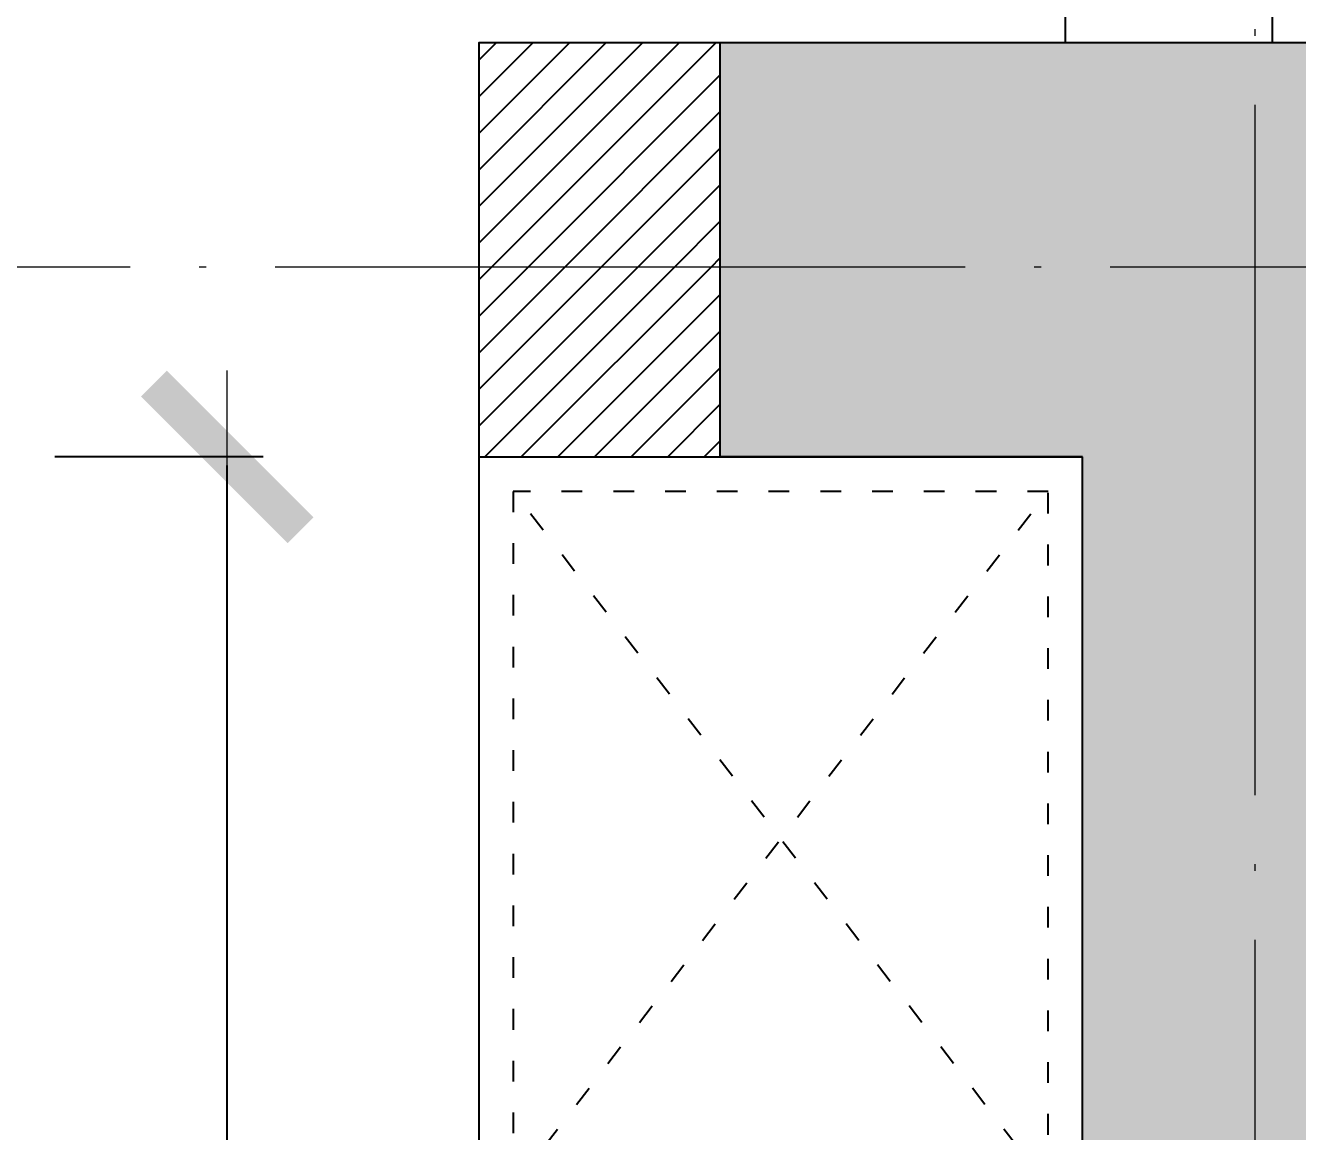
# Model space of a CAD drawing. Header units: inches. Extents: x -50945 to 250244, y -404780 to 18493.
# Drawn here: x 46518 to 47255, y -344897 to -344256 of the extents above; entities that cross this region are included whole.
import ezdxf

# ---------------------------------------------------------------- set-up
doc = ezdxf.new("R2010")
doc.units = ezdxf.units.IN
doc.header["$MEASUREMENT"] = 0
doc.linetypes.add('ACAD_ISO03W100', pattern=[30, 12, -18])
doc.linetypes.add('DOTE', pattern=[2.42, 2, -0.2, 0.02, -0.2])
for name, color, linetype in [('D-ARCHI', 250, 'Continuous'), ('EVH 立面填充', 8, 'Continuous'), ('IBS-003-建筑窗框', 3, 'Continuous'), ('IBS-182-原建筑非承重墙', 150, 'Continuous'), ('IBS-200-原建筑承重墙柱', 200, 'Continuous'), ('IBS-250-轻质砖隔墙填充', 250, 'Continuous'), ('IBS-63-原建筑窗', 63, 'Continuous'), ('IDS-040-固定高家具', 40, 'Continuous')]:
    doc.layers.add(name, color=color, linetype=linetype)
doc.layers.add('天棚材质标注', color=2, linetype='Continuous', lineweight=5)
doc.styles.add('HBA-DIMT', font='ARCHS.SHX', dxfattribs={"width": 0.8})
doc.dimstyles.new('HBA_40', dxfattribs={"dimscale": 50, "dimtxt": 2.5, "dimasz": 0.1, "dimexe": 2, "dimexo": 2.5, "dimgap": 0.6, "dimtad": 1, "dimdec": 0, "dimrnd": 5, "dimzin": 0, "dimtxsty": 'HBA-DIMT', "dimblk": 'HBA_DIMENSION_TICK', "dimblk1": 'HBA_DIMENSION_TICK', "dimblk2": 'HBA_DIMENSION_TICK', "dimcen": 0.125, "dimclrd": 44, "dimclre": 44, "dimclrt": 2, "dimadec": 0, "dimazin": 0, "dimtfac": 1, "dimtdec": 0, "dimtix": 1, "dimtmove": 1, "dimatfit": 3, "dimldrblk": 'HBA_Leader_Dot', "dimfxl": 0, "dimtvp": 1, "dimtfill": 1, "dimtolj": 1, "dimtzin": 0, "dimarcsym": 0})

# ---------------------------------------------------------------- blocks, each defined once
blk = doc.blocks.new('HBA_DIMENSION_TICK')
at = {"color": 0, "linetype": 'ByBlock'}
for p, q in [((-10, 0), (0, 0)), ((0, 0), (10, 0))]:
    blk.add_line(p, q, dxfattribs=at)
at = {"color": 50, "linetype": 'ByBlock'}
blk.add_solid([(-10, -7), (-7, -10), (7, 10), (10, 7)], dxfattribs=at)
blk = doc.blocks.new('*D453')
at = {"layer": 'Defpoints', "color": 0, "transparency": 16777216}
for p in [(46634.68, -344506.29), (46780.5, -344506.29), (46780.5, -347486.29)]:
    blk.add_point(p, dxfattribs=at)
at = {"layer": '天棚材质标注', "color": 44, "lineweight": -2, "transparency": 16777216}
for p, q in [((46655.5, -344506.29), (46534.68, -344506.29)), ((46634.68, -347481.29), (46634.68, -344511.29)), ((46655.5, -347486.29), (46534.68, -347486.29))]:
    blk.add_line(p, q, dxfattribs=at)
at = {"layer": '天棚材质标注', "color": 44, "lineweight": -2, "transparency": 16777216, "xscale": 5, "yscale": 5, "zscale": 5}
for p, rotation in [((46634.68, -344506.29), 90), ((46634.68, -347486.29), 270)]:
    blk.add_blockref('HBA_DIMENSION_TICK', p, dxfattribs=dict(at, rotation=rotation))
at = {"layer": '天棚材质标注', "color": 2, "transparency": 16777216, "insert": (46542.18, -345996.29), "char_height": 125, "attachment_point": 5, "rotation": 90, "style": 'HBA-DIMT', "bg_fill": 3, "box_fill_scale": 1.25, "bg_fill_color": 256, "bg_fill_true_color": 13158600, "bg_fill_transparency": 0}
blk.add_mtext('\\A1;2980', dxfattribs=at)
blk = doc.blocks.new('HBA_Leader_Dot')
at = {"color": 0, "linetype": 'ByBlock'}
blk.add_line((-5, 0), (-10, 0), dxfattribs=at)
at = {"color": 0, "linetype": 'ByBlock', "const_width": 5}
blk.add_lwpolyline([(-2.5, 0, 1), (2.5, 0, 1)], format="xyb", close=True, dxfattribs=at)

msp = doc.modelspace()

# ---------------------------------------------------------------- hatches: boundary and pattern name
at = {"layer": 'EVH 立面填充'}
h = msp.add_hatch(color=256, dxfattribs=at)
h.dxf.hatch_style = 1
h.paths.add_polyline_path([(47130.5, -344506.29), (47130.5, -345956.29), (47350.5, -345956.29), (47350.5, -344266.29), (46920.5, -344266.29), (46920.5, -344506.29)])

# ---------------------------------------------------------------- linework, layer by layer
at = {"layer": 'D-ARCHI', "color": 251, "linetype": 'DOTE', "lineweight": 5, "ltscale": 200}
for p, q in [((47230.5, -347606.29), (47230.5, -340066.05)), ((52870.5, -344396.29), (32530.5, -344396.29))]:
    msp.add_line(p, q, dxfattribs=at)
at = {"layer": 'IBS-003-建筑窗框', "color": 251, "ltscale": 10}
msp.add_line((47120.5, -344266.29), (47120.5, -343006.05), dxfattribs=at)
at = {"layer": 'IBS-182-原建筑非承重墙'}
msp.add_lwpolyline([(46780.5, -344506.29), (46920.5, -344506.29), (46920.5, -344266.29), (46780.5, -344266.29)], close=True, dxfattribs=at)
at = {"layer": 'IBS-200-原建筑承重墙柱', "ltscale": 0.02}
for p, q in [((46920.5, -344506.29), (46920.5, -344266.29)), ((47350.5, -344266.29), (46920.5, -344266.29)), ((47130.5, -344506.29), (46920.5, -344506.29)), ((47130.5, -345956.29), (47130.5, -344506.29))]:
    msp.add_line(p, q, dxfattribs=at)
at = {"layer": 'IBS-250-轻质砖隔墙填充', "color": 8, "linetype": 'Continuous'}
for p, q in [((46780.5, -344276.38), (46790.58, -344266.29)), ((46780.5, -344297.59), (46811.8, -344266.29)), ((46780.5, -344318.8), (46833.01, -344266.29)), ((46780.5, -344340.02), (46854.22, -344266.29)), ((46780.5, -344361.23), (46875.44, -344266.29)), ((46780.5, -344382.44), (46896.65, -344266.29)), ((46787.86, -344396.29), (46917.86, -344266.29)), ((46809.08, -344396.29), (46920.5, -344284.87)), ((46830.29, -344396.29), (46920.5, -344306.08)), ((46851.5, -344396.29), (46920.5, -344327.3)), ((46872.72, -344396.29), (46920.5, -344348.51)), ((46893.93, -344396.29), (46920.5, -344369.72)), ((46915.14, -344396.29), (46920.5, -344390.94)), ((46780.5, -344403.66), (46787.86, -344396.29)), ((46780.5, -344424.87), (46809.08, -344396.29)), ((46780.5, -344446.08), (46830.29, -344396.29)), ((46780.5, -344467.3), (46851.5, -344396.29)), ((46780.5, -344488.51), (46872.72, -344396.29)), ((46783.93, -344506.29), (46893.93, -344396.29)), ((46805.14, -344506.29), (46915.14, -344396.29)), ((46826.36, -344506.29), (46920.5, -344412.15)), ((46847.57, -344506.29), (46920.5, -344433.36)), ((46868.78, -344506.29), (46920.5, -344454.58)), ((46890, -344506.29), (46920.5, -344475.79)), ((46911.21, -344506.29), (46920.5, -344497))]:
    msp.add_line(p, q, dxfattribs=at)
at = {"layer": 'IBS-63-原建筑窗'}
msp.add_line((47240.5, -344266.29), (47240.5, -342886.05), dxfattribs=at)
at = {"layer": 'IDS-040-固定高家具'}
for q in [(46780.5, -347606.29), (47130.5, -344506.29)]:
    msp.add_line((46780.5, -344506.29), q, dxfattribs=at)
at = {"layer": 'IDS-040-固定高家具', "linetype": 'ACAD_ISO03W100'}
for p, q in [((46800.5, -344929.15), (47110.5, -344526.29)), ((47110.5, -344929.15), (46800.5, -344526.29))]:
    msp.add_line(p, q, dxfattribs=at)
msp.add_lwpolyline([(46800.5, -344929.15), (47110.5, -344929.15), (47110.5, -344526.29), (46800.5, -344526.29)], close=True, dxfattribs=at)

# ---------------------------------------------------------------- next in the draw order: dimensions: what is measured, and where the dimension line sits
at = {"layer": '天棚材质标注', "color": 6}
dim = msp.add_linear_dim(base=(46634.68, -344506.29), p1=(46780.5, -347486.29), p2=(46780.5, -344506.29), angle=90, dimstyle='HBA_40', dxfattribs=at)
dim.commit()
dim.dimension.update_dxf_attribs({"geometry": '*D453', "text_midpoint": (46542.18, -345996.29)})

doc.saveas('drawing.dxf')
